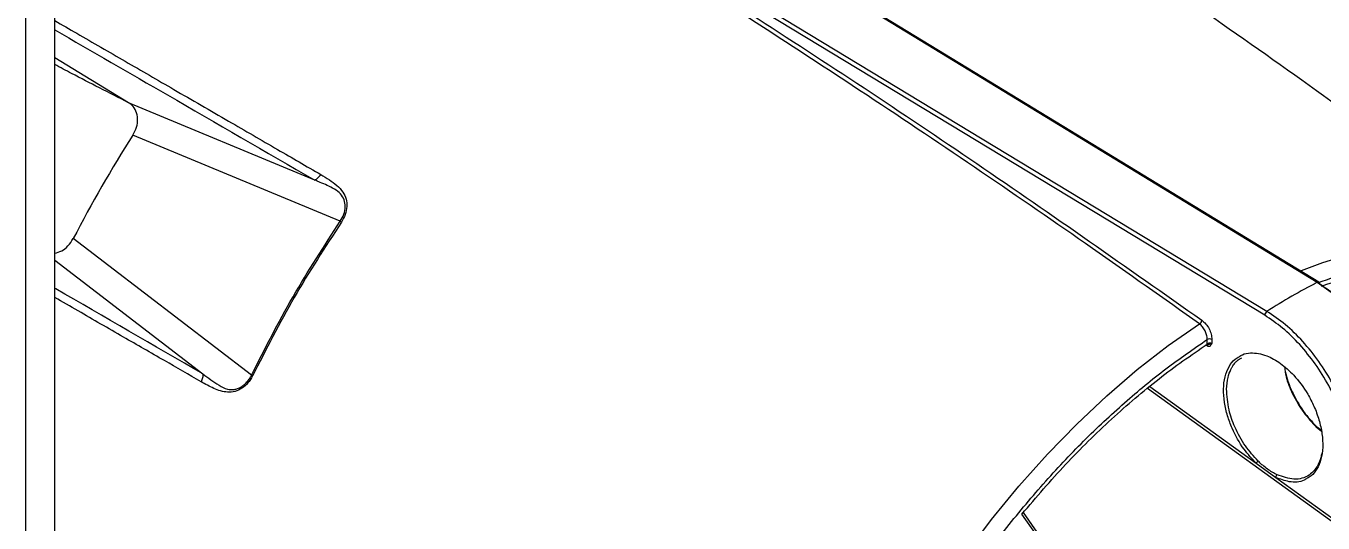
# Model space of a CAD drawing. Extents: x 6 to 134, y 3 to 97.
# Drawn here: x 96.17 to 102.15, y 9.41 to 11.7 of the extents above; entities that cross this region are included whole.
import ezdxf

# ---------------------------------------------------------------- set-up
doc = ezdxf.new("R2010")
doc.units = 0
doc.header["$MEASUREMENT"] = 0
doc.layers.add('OBJECT', color=7, linetype='CONTINUOUS')

msp = doc.modelspace()

# ---------------------------------------------------------------- linework, layer by layer
at = {"layer": 'OBJECT'}
for p, q in [((96.3045, 7.4144), (96.3045, 14.7409)), ((96.1715, 7.3377), (96.1715, 14.6642)), ((99.1299, 12.3403), (102.1244, 10.5148)), ((101.8921, 10.3807), (98.8866, 12.1999)), ((101.8818, 10.3631), (98.8763, 12.1823)), ((96.6444, 11.3425), (96.3045, 11.5488)), ((97.503, 10.9862), (96.6444, 11.3425)), ((97.6206, 10.7958), (96.6645, 11.1923)), ((97.211, 10.0864), (96.3895, 10.716)), ((96.3045, 10.6162), (96.9873, 10.093)), ((102.1244, 10.5148), (102.1342, 10.5088)), ((101.6164, 10.2302), (101.6168, 10.2513)), ((101.638, 10.251), (101.6376, 10.2326)), ((96.9873, 10.093), (96.9874, 10.0929)), ((97.211, 10.0864), (97.2164, 10.0834)), ((102.2745, 9.3532), (101.3417, 10.0253)), ((101.3521, 10.0342), (101.8425, 9.6808)), ((102.1174, 9.8512), (102.1453, 9.8312)), ((102.1262, 9.8446), (102.1183, 9.8502)), ((102.1214, 9.8467), (102.1434, 9.8289)), ((102.1443, 9.8315), (102.1262, 9.8446)), ((101.8425, 9.6808), (101.9327, 9.6159)), ((101.9327, 9.6159), (102.2789, 9.3664)), ((100.9315, 9.224), (100.7695, 9.4545)), ((100.9292, 9.2102), (100.7628, 9.447))]:
    msp.add_line(p, q, dxfattribs=at)
at = {"layer": 'OBJECT', "flags": 128}
for points in [[(102.1314, 10.5152), (100.6458, 11.4208), (99.1369, 12.3408)], [(102.0509, 10.57), (102.1503, 10.6067), (102.2912, 10.6487), (102.4294, 10.6783), (102.5644, 10.6952), (102.6954, 10.6994), (102.8219, 10.6908), (102.9433, 10.6695), (103.059, 10.6356), (103.1086, 10.6165)], [(99.7219, 7.6315), (99.7756, 7.8179), (99.8383, 8.005), (99.9098, 8.1918), (99.9897, 8.3775), (100.0777, 8.5613), (100.1733, 8.7422), (100.2761, 8.9195), (100.3856, 9.0923), (100.5013, 9.2598), (100.6227, 9.4212), (100.7492, 9.5759), (100.8803, 9.723), (101.0152, 9.8619), (101.1534, 9.9919), (101.2943, 10.1125), (101.4371, 10.223), (101.5813, 10.3231)], [(101.6164, 10.2302), (101.6163, 10.228), (101.6159, 10.2262), (101.615, 10.2247), (101.6138, 10.2237), (101.6124, 10.2231), (101.6106, 10.2231), (101.6087, 10.2235), (101.6078, 10.2238)], [(102.1214, 9.8467), (102.1227, 9.8474), (102.1238, 9.8478), (102.1248, 9.8479), (102.1256, 9.8478), (102.1262, 9.8473), (102.1264, 9.8466), (102.1265, 9.8457), (102.1262, 9.8446)]]:
    msp.add_lwpolyline(points, dxfattribs=at)
at = {"layer": 'OBJECT'}
for centre, radius, start, end in [((101.7502, 7.9386), 6.0375, 147.38935, 152.61065), ((103.5425, 7.79), 3.0717, 117.49548, 122.49914), ((102.1281, 10.5098), 0.00621, 351.14652, 126.41536), ((101.9056, 10.3609), 0.0239, 124.34317, 174.81739), ((101.5667, 10.3447), 0.0261, 303.87802, 349.29067), ((101.6099, 10.2218), 0.00639, 356.94007, 31.23169), ((101.6271, 10.2301), 0.0236, 62.50848, 115.82936), ((101.8635, 9.6713), 0.023, 120.38972, 155.59371), ((101.9472, 9.6161), 0.0145, 123.48507, 180.93892)]:
    msp.add_arc(centre, radius, start, end, dxfattribs=at)
for points, knots in [([(101.5813, 10.3231), (101.417, 10.4395), (101.0827, 10.6764), (100.5717, 11.0274), (100.0433, 11.3819), (99.513, 11.7278), (98.9855, 12.0628), (98.4652, 12.384), (97.9411, 12.6991), (97.5904, 12.9023), (97.4144, 13.0042)], [0, 0, 0, 0, 0.118989, 0.241992, 0.369009, 0.500039, 0.623805, 0.748387, 0.873785, 1, 1, 1, 1]), ([(97.4243, 13.0219), (97.773, 12.8182), (98.4702, 12.411), (99.5141, 11.7548), (100.5556, 11.0691), (101.2469, 10.583), (101.5924, 10.3399)], [0, 0, 0, 0, 0.25003, 0.5000579, 0.7500548, 1, 1, 1, 1]), ([(103.344, 10.4768), (103.2746, 10.5318), (103.035, 10.7218), (102.6163, 11.0373), (102.0883, 11.4236), (101.5511, 11.7994), (101.1087, 12.0994), (100.8429, 12.2703), (100.7614, 12.3227)], [0, 0, 0, 0, 0.083949, 0.289789, 0.495873, 0.702164, 0.908626, 1, 1, 1, 1]), ([(96.3045, 11.7208), (96.3383, 11.7012), (96.4462, 11.639), (96.629, 11.5333), (96.8621, 11.3985), (97.0963, 11.263), (97.3222, 11.1322), (97.4643, 11.05), (97.5307, 11.0116)], [0, 0, 0, 0, 0.083773, 0.267021, 0.450258, 0.655967, 0.839215, 1, 1, 1, 1]), ([(96.3045, 11.678), (96.4772, 11.5783), (96.8726, 11.35), (97.2759, 11.1173), (97.503, 10.9862)], [0, 0, 0, 0, 0.436927, 1, 1, 1, 1]), ([(96.6444, 11.3425), (96.5997, 11.3653), (96.5119, 11.41), (96.3986, 11.4683), (96.3303, 11.5045), (96.3045, 11.5182)], [0, 0, 0, 0, 0.391861, 0.76998, 1, 1, 1, 1]), ([(96.6645, 11.1923), (96.6709, 11.2044), (96.6834, 11.2286), (96.6884, 11.2682), (96.6811, 11.3038), (96.6644, 11.3288), (96.65, 11.3387), (96.6444, 11.3425)], [0, 0, 0, 0, 0.217936, 0.435233, 0.661573, 0.868603, 1, 1, 1, 1]), ([(97.5031, 10.9861), (97.508, 10.9892), (97.5178, 10.9952), (97.5264, 11.0061), (97.5307, 11.0116)], [0, 0, 0, 0, 0.500003, 1, 1, 1, 1]), ([(97.5307, 11.0116), (97.544, 11.0036), (97.5695, 10.9883), (97.6051, 10.9623), (97.6328, 10.9334), (97.6488, 10.8996), (97.6522, 10.8641), (97.6453, 10.827), (97.6324, 10.8041), (97.6259, 10.7926)], [0, 0, 0, 0, 0.175155, 0.335953, 0.499736, 0.628069, 0.749937, 0.875049, 1, 1, 1, 1]), ([(97.6206, 10.7958), (97.6267, 10.8065), (97.6389, 10.828), (97.645, 10.8631), (97.6401, 10.896), (97.6226, 10.9243), (97.5939, 10.9449), (97.561, 10.9608), (97.5341, 10.9728), (97.5152, 10.9809), (97.5068, 10.9846), (97.5031, 10.9861)], [0, 0, 0, 0, 0.123067, 0.246585, 0.369053, 0.491537, 0.630311, 0.772463, 0.899411, 0.955665, 1, 1, 1, 1]), ([(97.211, 10.0864), (97.2729, 10.2082), (97.3966, 10.4521), (97.5459, 10.6812), (97.6206, 10.7958)], [0, 0, 0, 0, 0.4997785, 1, 1, 1, 1]), ([(97.6259, 10.7926), (97.5513, 10.6781), (97.4021, 10.449), (97.2783, 10.2052), (97.2164, 10.0834)], [0, 0, 0, 0, 0.500003, 1, 1, 1, 1]), ([(97.6206, 10.7958), (97.6215, 10.7952), (97.6233, 10.7942), (97.625, 10.7931), (97.6259, 10.7926)], [0, 0, 0, 0, 0.499996, 1, 1, 1, 1]), ([(96.3045, 10.6491), (96.3153, 10.6519), (96.3369, 10.6577), (96.3674, 10.6816), (96.382, 10.7042), (96.3895, 10.716)], [0, 0, 0, 0, 0.3208714, 0.6464407, 1, 1, 1, 1]), ([(102.1275, 10.5125), (102.1798, 10.5311), (102.2969, 10.5727), (102.4748, 10.6098), (102.6604, 10.6275), (102.8394, 10.6192), (103.0087, 10.5853), (103.166, 10.5261), (103.3094, 10.4424), (103.4368, 10.3361), (103.5469, 10.2092), (103.6405, 10.0655), (103.6887, 9.9553), (103.7126, 9.9007)], [0, 0, 0, 0, 0.073937, 0.165467, 0.258957, 0.353004, 0.447496, 0.541994, 0.636041, 0.729525, 0.821061, 0.911248, 1, 1, 1, 1]), ([(102.1435, 10.4976), (102.2106, 10.5197), (102.351, 10.5659), (102.5461, 10.5989), (102.6688, 10.5979), (102.7246, 10.5975)], [0, 0, 0, 0, 0.332891, 0.696475, 1, 1, 1, 1]), ([(96.9874, 10.0929), (96.7597, 10.2244), (96.5306, 10.3567), (96.3059, 10.4865), (96.3045, 10.4873)], [0, 0, 0, 0, 0.9937748, 1, 1, 1, 1]), ([(102.1244, 10.5148), (102.1529, 10.4955), (102.21, 10.4571), (102.2921, 10.3781), (102.3678, 10.2871), (102.4342, 10.1861), (102.4893, 10.0787), (102.5301, 9.9699), (102.5576, 9.8612), (102.5621, 9.7944), (102.5645, 9.7602)], [0, 0, 0, 0, 0.125536, 0.250753, 0.375675, 0.500324, 0.624651, 0.75007, 0.872262, 1, 1, 1, 1]), ([(102.1342, 10.5088), (102.1621, 10.49), (102.2177, 10.4526), (102.298, 10.3754), (102.3719, 10.2868), (102.4369, 10.1879), (102.4907, 10.0831), (102.531, 9.9762), (102.5577, 9.8705), (102.5622, 9.8053), (102.5645, 9.7728)], [0, 0, 0, 0, 0.125719, 0.250525, 0.375694, 0.500217, 0.625479, 0.750016, 0.875168, 1, 1, 1, 1]), ([(96.9792, 10.0564), (96.9227, 10.0889), (96.8031, 10.1578), (96.6141, 10.2665), (96.4456, 10.3636), (96.3404, 10.4242), (96.3045, 10.4449)], [0, 0, 0, 0, 0.249548, 0.52926, 0.839137, 1, 1, 1, 1]), ([(102.2916, 9.6152), (102.2908, 9.6488), (102.2891, 9.7158), (102.2663, 9.8242), (102.2297, 9.9332), (102.1789, 10.0399), (102.1164, 10.1401), (102.0441, 10.2298), (101.9651, 10.3072), (101.9096, 10.3445), (101.8818, 10.3631)], [0, 0, 0, 0, 0.125666, 0.250539, 0.37567, 0.500227, 0.625486, 0.75002, 0.875177, 1, 1, 1, 1]), ([(102.3128, 9.6149), (102.3118, 9.65), (102.3099, 9.7186), (102.2862, 9.8298), (102.2487, 9.9406), (102.1967, 10.0496), (102.1327, 10.152), (102.0588, 10.2437), (101.9777, 10.3232), (101.9207, 10.3615), (101.8921, 10.3807)], [0, 0, 0, 0, 0.128141, 0.25071, 0.37607, 0.500341, 0.624825, 0.749582, 0.874632, 1, 1, 1, 1]), ([(101.6168, 10.2513), (101.6168, 10.2551), (101.6167, 10.2622), (101.6139, 10.2757), (101.6077, 10.2922), (101.5962, 10.3104), (101.5862, 10.3189), (101.5813, 10.3231)], [0, 0, 0, 0, 0.149148, 0.282417, 0.50059, 0.756832, 1, 1, 1, 1]), ([(101.5924, 10.3399), (101.5987, 10.3346), (101.6113, 10.3239), (101.6264, 10.3005), (101.6365, 10.2748), (101.6375, 10.259), (101.638, 10.251)], [0, 0, 0, 0, 0.250228, 0.500087, 0.750006, 1, 1, 1, 1]), ([(99.807, 7.646), (99.8309, 7.7283), (99.8791, 7.8941), (99.9728, 8.1459), (100.0828, 8.3999), (100.2103, 8.6533), (100.3536, 8.9026), (100.511, 9.1434), (100.6803, 9.3728), (100.8592, 9.5875), (101.0447, 9.7846), (101.2342, 9.9617), (101.4249, 10.1194), (101.5532, 10.2076), (101.6168, 10.2513)], [0, 0, 0, 0, 0.080321, 0.16194, 0.244772, 0.329378, 0.414487, 0.5, 0.585518, 0.670628, 0.755228, 0.838065, 0.919682, 1, 1, 1, 1]), ([(100.7628, 9.447), (100.8292, 9.5245), (100.9624, 9.68), (101.1749, 9.8877), (101.3934, 10.0755), (101.5422, 10.1787), (101.6164, 10.2302)], [0, 0, 0, 0, 0.249262, 0.5, 0.750738, 1, 1, 1, 1]), ([(101.6086, 10.2256), (101.6094, 10.2252), (101.6111, 10.2245), (101.6146, 10.2243), (101.6172, 10.2255), (101.619, 10.2263)], [0, 0, 0, 0, 0.23724, 0.478969, 1, 1, 1, 1]), ([(101.6376, 10.2326), (101.6355, 10.228), (101.6324, 10.2212), (101.625, 10.2189), (101.6201, 10.2196), (101.6175, 10.2209), (101.6162, 10.2215)], [0, 0, 0, 0, 0.500411, 0.749563, 0.874847, 1, 1, 1, 1]), ([(101.6376, 10.2326), (101.6361, 10.2332), (101.6338, 10.2341), (101.63, 10.2344), (101.6264, 10.2343), (101.6227, 10.2335), (101.6191, 10.232), (101.6173, 10.2308), (101.6164, 10.2302)], [0, 0, 0, 0, 0.239892, 0.367317, 0.499487, 0.699788, 0.837499, 1, 1, 1, 1]), ([(101.619, 10.2263), (101.6216, 10.2278), (101.6258, 10.2302), (101.6326, 10.2324), (101.6359, 10.2325), (101.6376, 10.2326)], [0, 0, 0, 0, 0.41307, 0.690928, 1, 1, 1, 1]), ([(101.8425, 9.6808), (101.8232, 9.7018), (101.7801, 9.7486), (101.7363, 9.8274), (101.7088, 9.9013), (101.6946, 9.963), (101.6903, 10.0243), (101.6973, 10.0808), (101.7157, 10.1272), (101.7386, 10.1583), (101.7576, 10.1685), (101.7642, 10.172)], [0, 0, 0, 0, 0.136879, 0.305055, 0.401289, 0.50431, 0.612411, 0.723242, 0.834071, 0.942167, 1, 1, 1, 1]), ([(101.7063, 10.0232), (101.7078, 10.0413), (101.7104, 10.0746), (101.722, 10.1062), (101.7315, 10.1243), (101.7376, 10.1336), (101.7434, 10.1414), (101.7489, 10.1476), (101.7588, 10.1578), (101.7687, 10.1628), (101.7766, 10.1667)], [0, 0, 0, 0, 0.2768758, 0.5057442, 0.5838938, 0.6543274, 0.7170443, 0.772044, 0.819326, 1, 1, 1, 1]), ([(101.7642, 10.172), (101.7691, 10.1753), (101.7844, 10.1856), (101.8259, 10.1923), (101.8859, 10.1826), (101.9552, 10.1439), (102.0215, 10.0848), (102.0739, 10.0141), (102.1107, 9.9426), (102.1337, 9.8805), (102.1479, 9.816), (102.1512, 9.7536), (102.143, 9.6981), (102.124, 9.6538), (102.1016, 9.6248), (102.0837, 9.6152), (102.0776, 9.6119)], [0, 0, 0, 0, 0.02924, 0.091517, 0.200352, 0.288936, 0.37752, 0.486357, 0.548634, 0.615305, 0.685265, 0.756994, 0.828724, 0.898686, 0.96536, 1, 1, 1, 1]), ([(101.9728, 10.127), (101.9747, 10.1111), (101.9796, 10.0708), (102.0106, 9.9965), (102.0579, 9.9142), (102.1006, 9.8687), (102.1214, 9.8467)], [0, 0, 0, 0, 0.16678, 0.421361, 0.719673, 1, 1, 1, 1]), ([(96.9874, 10.0929), (96.9872, 10.0872), (96.9869, 10.0757), (96.9818, 10.0628), (96.9792, 10.0564)], [0, 0, 0, 0, 0.499994, 1, 1, 1, 1]), ([(97.2164, 10.0834), (97.2097, 10.072), (97.1963, 10.0494), (97.1675, 10.025), (97.1351, 10.0101), (97.0901, 10.0064), (97.0371, 10.0243), (96.9985, 10.0457), (96.9792, 10.0564)], [0, 0, 0, 0, 0.125023, 0.25026, 0.372599, 0.500557, 0.75017, 1, 1, 1, 1]), ([(96.9874, 10.0929), (96.9996, 10.0838), (97.0241, 10.0656), (97.0608, 10.0396), (97.0966, 10.0209), (97.1266, 10.0194), (97.1478, 10.0248), (97.1626, 10.032), (97.1773, 10.0424), (97.1909, 10.0554), (97.2027, 10.0705), (97.2085, 10.0816), (97.211, 10.0864)], [0, 0, 0, 0, 0.167654, 0.336418, 0.499288, 0.624454, 0.681334, 0.749951, 0.805261, 0.875044, 0.945879, 1, 1, 1, 1]), ([(101.9764, 10.105), (101.9802, 10.0896), (101.9887, 10.0558), (102.0175, 9.9883), (102.0629, 9.9114), (102.1065, 9.8653), (102.1262, 9.8446)], [0, 0, 0, 0, 0.164932, 0.364508, 0.714269, 1, 1, 1, 1]), ([(101.8518, 9.6911), (101.8315, 9.7134), (101.7896, 9.7593), (101.7441, 9.8431), (101.7116, 9.9349), (101.7082, 9.9915), (101.7063, 10.0232)], [0, 0, 0, 0, 0.2422236, 0.4999908, 0.7199669, 1, 1, 1, 1]), ([(101.9392, 9.6282), (101.924, 9.6361), (101.9011, 9.6479), (101.8752, 9.6691), (101.8613, 9.6819), (101.8544, 9.6886), (101.8518, 9.6911)], [0, 0, 0, 0, 0.498349, 0.748845, 0.907486, 1, 1, 1, 1]), ([(102.1452, 9.7277), (102.1437, 9.7201), (102.1415, 9.7093), (102.1375, 9.6971), (102.1351, 9.6906), (102.1281, 9.6735), (102.1139, 9.6496), (102.0778, 9.6169), (102.0202, 9.5992), (101.9655, 9.6188), (101.9392, 9.6282)], [0, 0, 0, 0, 0.074442, 0.106754, 0.130681, 0.146223, 0.301898, 0.438431, 0.729848, 1, 1, 1, 1]), ([(101.7567, 8.8183), (101.7994, 8.866), (101.9003, 8.9786), (102.0682, 9.1312), (102.2536, 9.2764), (102.4386, 9.3952), (102.6237, 9.49), (102.8091, 9.5589), (102.98, 9.6007), (103.0837, 9.6046), (103.1292, 9.6063)], [0, 0, 0, 0, 0.0993408, 0.2350572, 0.3675698, 0.4966476, 0.6257164, 0.7582289, 0.8939545, 1, 1, 1, 1]), ([(101.7606, 8.8161), (101.7802, 8.838), (101.8294, 8.8931), (101.9115, 8.976), (102.0064, 9.0654), (102.1042, 9.1495), (102.2041, 9.2278), (102.3055, 9.2996), (102.4079, 9.3644), (102.5107, 9.4217), (102.6133, 9.4712), (102.7155, 9.5126), (102.8167, 9.5458), (102.9163, 9.57), (102.9968, 9.5841), (103.0429, 9.5869), (103.0574, 9.5877)], [0, 0, 0, 0, 0.0482358, 0.1213242, 0.1955119, 0.2705229, 0.3461548, 0.4222601, 0.4987346, 0.5755107, 0.6525547, 0.7298652, 0.8074738, 0.8854541, 0.9639257, 1, 1, 1, 1]), ([(102.0776, 9.6119), (102.0729, 9.6089), (102.05, 9.5939), (102.0005, 9.5902), (101.9537, 9.6079), (101.9327, 9.6159)], [0, 0, 0, 0, 0.12281, 0.606403, 1, 1, 1, 1])]:
    msp.add_open_spline(points, degree=3, knots=knots, dxfattribs=at)

doc.saveas('drawing.dxf')
